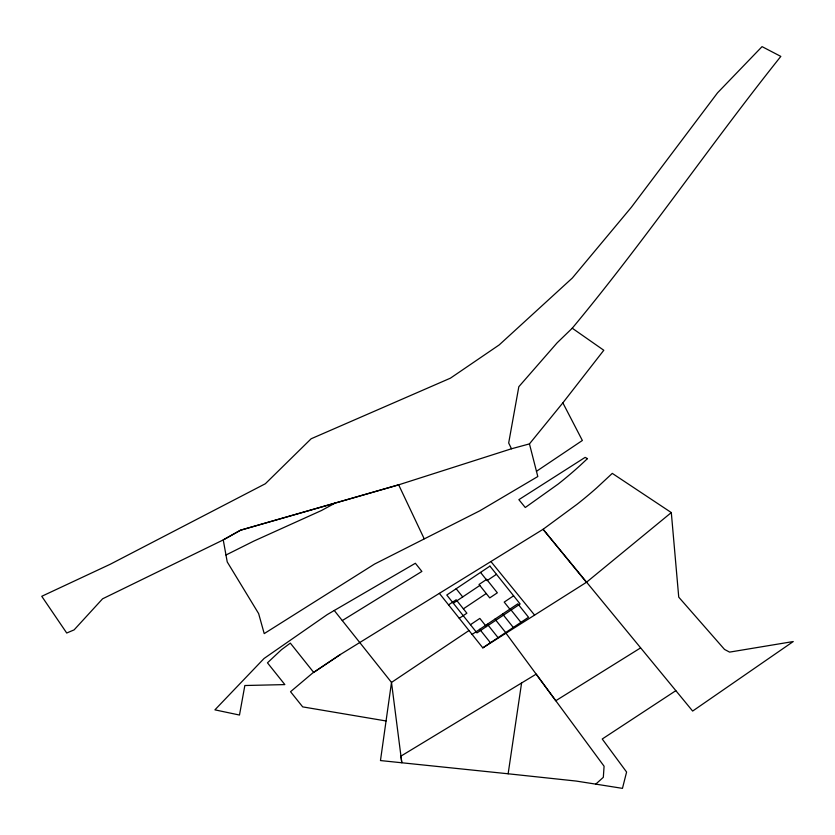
<?xml version="1.0" encoding="UTF-8"?>
<svg xmlns="http://www.w3.org/2000/svg" width="835" height="835" viewBox="0 0 835 835"><rect width="100%" height="100%" fill="white"/><g stroke="black" fill="none" stroke-linecap="round" stroke-linejoin="round"><path stroke-width="1.25" d="M671.309 512.575L586.421 582.319L543.084 529.296L692.643 711.065L793.25 641.541L729.592 652.114L724.509 649.421L678.74 597.15L671.309 512.575L612.285 473.382L596.816 487.776A430.265 387.054 -10.2 0 1 577.079 504.267L543.084 529.296L340.461 654.452L313.678 672.394L290.329 643.117L281.489 649.672L267.461 662.823L284.85 684.596L244.843 685.514L239.488 715.042L214.908 709.854L264.048 658.491L327.216 614.612L334.261 610.489L391.5 682.425L380.468 760.56L508.139 773.784L521.593 682.967M562.853 402.856L603.799 350.262L572.246 328.218L557.164 342.788L518.827 386.709L508.682 442.999L511.5 448.771L529.453 443.896L562.853 402.856L582.36 440.483L536.456 471.305M572.246 328.218C645.319 240.365 709.541 145.687 780.829 56.404L762.052 46.635L717.547 92.821L631.364 207.268L572.361 278.003L499.184 344.928L450.43 378.161L311.152 438.761L265.342 483.747L110.168 564.293L41.75 596.294L66.716 633.024L74.117 629.872L102.569 598.82L223.248 539.911L240.543 530.194L398.66 484.832L511.5 448.771M508.139 773.784L576.171 781.059L595.762 784.128L603.329 777.312L604.081 766.227L536.174 674.137L400.957 756.103L401.802 762.762L391.5 682.425L468.999 630.519M340.461 654.452L312.488 673.177L290.538 691.704L302.688 706.88L386.052 720.97M448.552 604.874L456.171 599.78L466.88 613.203L459.26 618.307M453.311 603.214L479.812 585.471M496.47 574.323L487.076 580.607L480.542 572.413M463.383 608.83L486.241 593.528M470.439 624.705L479.833 618.411L486.367 626.615M513.608 595.804L504.215 602.098L510.749 610.291M472.109 634.423L517.815 603.82L528.524 617.253L482.818 647.856L439.377 593.372M675.818 690.681L602.233 739.006L626.594 772.041L622.461 788.365L595.762 784.128M482.818 647.856L586.421 582.319M640.549 647.929L555.776 700.732L505.989 633.201M342.277 620.572L421.884 571.432L415.371 563.27L334.261 610.489M424.17 538.732L398.66 484.832L335.127 503.087L321.506 510.498L253.819 541.09L225.972 555.014L227.235 561.934L258.631 613.589L264.215 633.608L374.56 564.063L479.874 510.769L537.803 476.534L529.453 443.896M335.127 503.087L240.543 530.194L223.248 539.911L225.972 555.014M490.896 561.517L534.588 615.103M510.206 608.924L520.915 622.357M502.586 614.028L513.295 627.45M494.967 619.121L505.676 632.554M487.348 624.225L498.057 637.648M456.171 588.738L462.705 596.931M479.728 629.319L490.437 642.752M587.475 458.624L579.939 465.648A403.409 362.891 -10.2 0 1 558.01 484.185L525.278 507.503L518.869 499.664L585.147 457.371L587.475 458.624M489.936 566.12L446.777 595.021L476.973 632.899L520.142 603.997L489.936 566.12M486.648 579.375L479.029 584.479L489.738 597.902L497.347 592.808L486.648 579.375"/></g></svg>
